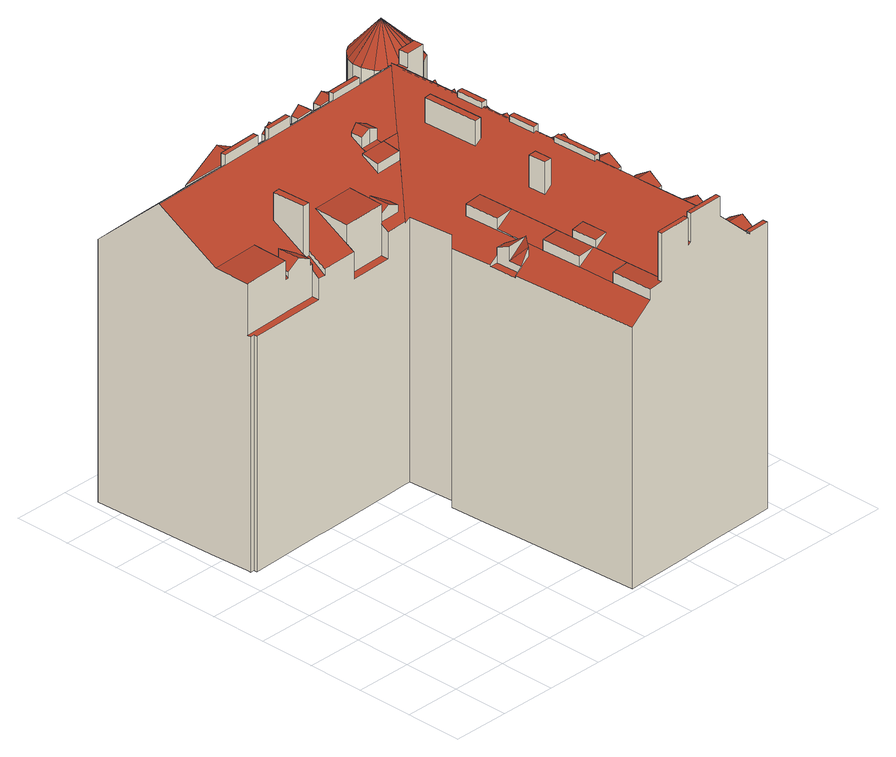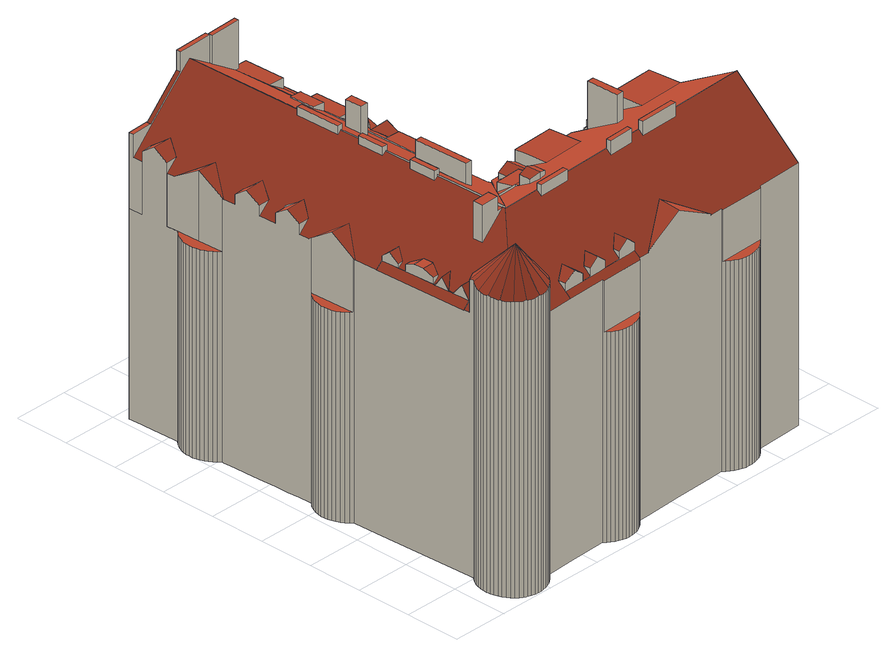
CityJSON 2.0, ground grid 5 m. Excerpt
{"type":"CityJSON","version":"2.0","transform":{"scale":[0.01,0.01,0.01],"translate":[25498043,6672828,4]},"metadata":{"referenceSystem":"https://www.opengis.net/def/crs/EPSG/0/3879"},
"CityObjects":{
"building1":{"type":"Building","attributes":{"dateOfConstruction":"1907-01-01","measuredHeight":29.6,"class":"Asuinkerrostalot","function":"Muut kerrostalot","usage":"Asuinrakennus","roofType":"2110;1000;2100;3900;3500","storeysAboveGround":5},"address":[{"Country":"Finland","Locality":"Helsinki","ThoroughfareNumber":"6","ThoroughfareName":"Laivastokatu","PostCode":"00160"}],"geometry":[{"type":"MultiSurface","lod":"2","boundaries":[[[0,1,2]],[[3,0,2]],[[4,5,6]],[[7,4,6]],[[8,9,10]],[[11,8,10]],[[12,13,14]],[[15,16,17]],[[17,16,18]],[[19,20,21]],[[21,20,22]],[[23,24,25]],[[25,24,26]],[[27,28,29]],[[29,28,30]],[[31,32,33]],[[34,35,36]],[[37,38,39]],[[40,41,26]],[[27,41,40]],[[42,43,44,45,46,47,48,49,50,51,52,53,54,55,56,57,58,59,60,61,62,63,64,65,66,67,68,69,70,71,72,73,74,75,76,77,78,79,80,81,82,83,84,85,86,87,88,89,90,91,92,93]],[[94,95,43,42]],[[96,97,98,99,100,101,102,103,104,105]],[[106,107,108,109,110,111,112,113,114,115,116,117,118,119,120,121]],[[46,122,123,124,48,125]],[[123,126,51,50,124]],[[127,128,129,130]],[[131,132,133,134]],[[135,136,137,138,139]],[[140,141,142]],[[143,144,145,146,63,62]],[[147,148,149,150]],[[151,152,153,154]],[[155,141,140]],[[156,157,65,158]],[[157,159,160,65]],[[161,162,163,164,165]],[[166,167,168,169,170,171,172,173,174,175,176,177,178,179,180]],[[181,182,183,184]],[[185,186,187,188,189,190,191,192,193,194,195,196,197,198,199,200]],[[201,202,203,204,205,206,207,208,209]],[[210,211,212,213,214,215]],[[216,217,218,219,220,221]],[[222,223,224,217,225]],[[226,222,225]],[[182,227,228,183]],[[229,230,231,232]],[[214,213,82,233,78]],[[230,234,235,231]],[[236,237,238,239]],[[240,241,242,243]],[[219,244,206,205,245,241,246]],[[247,248,249,245,250]],[[203,251,252,248,204]],[[253,254,255,256,251,257]],[[258,259,260,261,212]],[[262,263,264,265]],[[266,267,268,269,270]],[[271,272,273,274,275]],[[263,276,277,264]],[[278,279,280,281]],[[282,283,284,285]],[[286,287,288,289]],[[283,290,291,284]],[[292,293,294,295,296]],[[31,33,297,298,34,36]],[[299,300,301,302,303,304]],[[305,306,307,308,309,310]],[[311,312,313,314,315,316,317,318]],[[319,320,321,322]],[[2,323,324]],[[325,2,324]],[[326,2,325]],[[2,327,328,329,330,323]],[[331,332,2,326]],[[333,334,335,336]],[[2,337,338,339,340,327]],[[341,342,2,332]],[[3,2,342]],[[343,344,345,346,347,2]],[[348,349,350,351,343,2]],[[352,353,354,355,348,2]],[[1,356,352,2]],[[357,13,12]],[[358,359,360,361,362]],[[363,364,365,362]],[[366,367,368,369,363]],[[370,371,372,373]],[[374,375,370,373]],[[376,377,378,379,380]],[[381,382,383,376,380]],[[384,385,357,12,14,386]],[[15,17,18,387,384,386]],[[388,389,19,21,22,390]],[[391,392,393,388,390]],[[394,7,9,395,11,396,397,398,399,400,401,402,403,404,5]],[[405,406,407,408]],[[409,410,411,38]],[[37,409,38]],[[412,413,414,415,416,417,418,419,420,421,422,423,424,425,426,427]],[[428,429,430,431,432]],[[433,434,435,436]],[[180,437,166]],[[174,438,175]],[[439,440,441]],[[258,74,73,442,259]],[[442,73,72,443]],[[148,71,70,149]],[[150,61,60,147]],[[137,59,58,138]],[[139,55,54,135]],[[48,47,125]],[[125,47,46]],[[43,95,44]],[[444,98,97,445]],[[445,97,96,446]],[[121,447,448,106]],[[449,120,119,450]],[[450,119,118,451]],[[451,118,117,452]],[[452,117,116,453]],[[453,116,115,454]],[[454,115,114,455]],[[455,114,113,456]],[[456,113,112,457]],[[457,112,111,458]],[[458,111,110,459]],[[459,110,109,460]],[[460,109,108,461]],[[461,108,107,462]],[[48,124,49]],[[45,122,46]],[[49,124,50]],[[52,126,53]],[[463,130,129,464]],[[464,129,128,465]],[[466,127,130,463]],[[56,134,133,57]],[[57,133,132,58]],[[138,58,132,131,55,139]],[[55,131,134,56]],[[99,136,135,100]],[[467,140,142,468]],[[149,70,144,143,61,150]],[[61,143,62]],[[469,154,153,470]],[[470,153,152,471]],[[472,151,154,469]],[[473,155,140,467]],[[64,158,65]],[[65,160,66]],[[66,160,159,67]],[[259,442,260]],[[85,474,475,476,477,86]],[[478,479,480,481]],[[164,482,483,165]],[[484,485,486,487]],[[487,486,488,489]],[[200,178,177,185]],[[490,182,181,491]],[[491,181,184,437]],[[492,199,198,493]],[[493,198,197,494]],[[494,197,196,495]],[[495,196,195,496]],[[496,195,194,497]],[[497,194,193,498]],[[498,193,192,499]],[[499,192,191,500]],[[500,191,190,501]],[[501,190,189,502]],[[502,189,188,503]],[[503,188,187,504]],[[504,187,186,505]],[[161,209,208,162]],[[76,215,214,77,506]],[[212,211,74,258]],[[74,211,210,75]],[[75,210,215,76]],[[482,221,220,507]],[[507,220,219,508]],[[217,216,225]],[[217,224,244,218]],[[207,222,226,208]],[[509,228,227,510]],[[510,227,182,490]],[[79,232,231,80]],[[233,230,229,78]],[[78,229,232,79]],[[82,213,83]],[[77,214,78]],[[80,231,235,81]],[[81,235,234,82]],[[82,234,230,233]],[[511,239,238,512]],[[512,238,237,513]],[[514,236,239,511]],[[515,243,242,516]],[[241,240,246]],[[218,244,219]],[[205,250,245]],[[248,247,204]],[[204,247,250,205,517]],[[203,257,251]],[[202,253,257,203,518]],[[474,261,260]],[[519,263,262,520]],[[520,262,265,521]],[[522,249,270,269,523]],[[523,269,268,524]],[[524,268,267,252,525]],[[526,273,272,527]],[[254,271,275,255]],[[528,277,276,529]],[[529,276,263,519]],[[530,281,280,531]],[[531,280,279,532]],[[532,279,278,533]],[[533,278,281,530]],[[534,283,282,535]],[[535,282,285,536]],[[537,289,288,538]],[[538,288,287,539]],[[540,539,287,286,541]],[[541,286,289,537]],[[438,291,290,542]],[[542,290,283,534]],[[336,294,293,333]],[[543,292,296,544]],[[477,476,545,440]],[[332,441,440,545,546]],[[404,547,548,5]],[[5,548,6]],[[6,549,7]],[[549,550,551]],[[9,550,10]],[[10,552,11]],[[11,552,553,396]],[[361,554,362]],[[362,554,555,363]],[[363,555,366]],[[372,556,373]],[[373,556,374]],[[402,557,403]],[[558,302,301,559]],[[560,299,304,561]],[[562,308,307,563]],[[564,305,310,565]],[[566,316,315,567]],[[568,321,320,569]],[[297,319,322,298]],[[570,324,323,571]],[[572,325,324,570]],[[573,326,325,572]],[[571,323,330,574]],[[575,329,328,576]],[[331,326,573]],[[577,340,339,578]],[[578,339,338,579]],[[580,342,341]],[[581,3,342,580]],[[582,346,345,583]],[[583,345,344,584]],[[585,351,350,586]],[[586,350,349,587]],[[588,355,354,589]],[[589,354,353,590]],[[590,353,352,591]],[[591,352,356,592]],[[593,1,0,594]],[[594,0,3,581]],[[595,596,597,598]],[[361,360,599]],[[599,360,359,553]],[[365,358,362]],[[363,369,364]],[[600,368,367,601]],[[601,367,366]],[[602,371,603]],[[557,375,374]],[[604,386,14]],[[357,385,605]],[[606,387,18]],[[15,386,604]],[[607,390,22]],[[19,389,608]],[[609,393,610]],[[391,390,607]],[[334,405,408,335]],[[39,38,411]],[[611,410,409,612]],[[613,426,425,614]],[[614,425,424,615]],[[615,424,423,616]],[[616,423,422,617]],[[617,422,421,618]],[[618,421,420,619]],[[619,420,419,620]],[[620,419,418,621]],[[621,418,417,622]],[[622,417,416,623]],[[623,416,415,624]],[[624,415,414,625]],[[626,611,627,628]],[[628,627,629,630]],[[630,629,631,632]],[[632,631,633,634]],[[634,633,635,636]],[[636,635,637,638]],[[638,637,639,640]],[[640,639,641,642]],[[642,641,643,644]],[[644,643,645,646]],[[646,645,647,648]],[[648,647,649,650]],[[650,649,651,652]],[[652,651,653,654]],[[654,653,655,656]],[[657,658,659,660]],[[660,659,661,662]],[[663,664,665,666]],[[666,665,667,668]],[[669,670,671,672]],[[672,671,673,674]],[[644,646,648,650,652,654,656,675,676,677,678,679,680,681,682,683,684,685,686,687,688,689,484,487,489,690,691,692,693,694,444,445,446,695,696,697,433,436,698,699,449,450,451,452,453,454,455,456,457,458,459,460,461,462,700,701,702,703,704,705,706,707,492,493,494,495,496,497,498,499,500,501,502,503,504,505,708,709,710,711,575,576,712,577,578,579,713,714,657,660,662,715,716,717,718,719,595,598,720,721,722,663,666,668,723,669,672,674,724,582,583,584,725,585,586,587,726,588,589,590,591,592,727,728,729,730,731,732,613,614,615,616,617,618,619,620,621,622,623,624,625,733,734,735,736,737,738,739,740,741,742,626,628,630,632,634,636,638,640,642]],[[697,696,695,446,96,105,94,42,93,743,434,433]],[[744,745,746,747,748,749,32,31,36,35,476,475]],[[296,295,294,336,335,408,407,750,751,752,753,544]],[[687,686,685,684,683,682,681,680,679,430,429,406,405,334,333,293,292,543,527,272,271,254,253,202,201]],[[754,431,430,679,678,677,676,675,656,655,755,756,757,758]],[[387,606,608,389,388,393,609,411,410,611,626,742,741,740,739,738,737,736,735,734,382,381,605,385,384]],[[1,593,547,404,403,379,378,731,730,729,728,727,592,356]],[[105,104,103,102,101,100,135,54,53,126,123,122,45,44,95,94]],[[444,694,693,692,691,690,489,488,443,72,71,148,147,60,59,137,136,99,98]],[[93,759,91,760,89,88,761,86,477,513,237,236,514,471,152,151,472,465,128,127,466,743]],[[437,184,183,228,509,521,265,264,277,528,536,285,284,291,438,174,173,172,171,170,169,168,167,166]],[[762,468,142,141,155,473,180,179,706,705,704,703,702,701]],[[488,486,485,483,482,507,508,763,515,516,764,765,522,523,524,525,766,767,526,527,543,544,753,768,769,770,771,772,773,774,480,479,564,565,775,776,777,560,561,747,746,745,744,475,474,260,442,443],[531,532,533,530],[538,540,541,537]],[[435,778,447,121,120,449,699,698,436]],[[176,175,574,330,329,575,711,710,709]],[[146,145,144,70,69,156,158,64,63]],[[769,768,753,779,780,781,770]],[[689,688,687,201,209,161,165,483,485,484]],[[241,245,249,522,765,764,516,242]],[[772,771,313,312,311,318,774,773,782]],[[338,337,783,658,657,714,713,579]],[[365,364,369,368,600,399,398,784,785,553,359,358]],[[786,670,669,723,668,667]],[[787,432,431,754,788,30]],[[789,757,756,790,791,23]],[[734,733,625,414,413,383,382]],[[383,413,412,427,377,376]],[[377,427,426,613,732,731,378]],[[375,557,402,401,792,603,371,370]],[[11,395,793,9,8]],[[7,394,5,4]],[[588,726,587,349,348,355]],[[351,585,725,584,344,343]],[[347,346,582,724,674,673]],[[794,664,663,722,721,795]],[[796,795,721,720,598,597]],[[797,596,595,719,718,798]],[[799,800,798,718,717,716]],[[661,801,799,716,715,662]],[[328,327,340,577,712,576]],[[771,770,781,567,315,314,313]],[[318,317,316,566,481,480,774]],[[564,479,478,563,307,306,305]],[[310,309,308,562,802,775,565]],[[560,777,803,559,301,300,299]],[[304,303,302,558,748,747,561]],[[804,569,320,319,297,33]],[[298,322,321,568,805,34]],[[406,429,428,432,787,750,407]],[[37,791,790,806,612,409]],[[275,274,273,526,767,256,255]],[[525,252,267,266,270,249,248,807]],[[251,256,767,766,525,252]],[[763,508,219,246,240,243,515]],[[207,206,244,224,223,222]],[[163,162,208,226,225,216,221,482,164]],[[213,212,261,474,85,808,809,83]],[[176,709,708,505,186,185,177]],[[179,178,200,199,492,707,706]],[[776,775,802,810,803,777]],[[69,68,67,159,157,156]],[[762,701,700,462,107,106,448]],[[612,806,790,756,755,655,653,651,649,647,645,643,641,639,637,635,633,631,629,627,611]],[[27,29,30,788,754,758,811,41]],[[811,758,757,789,23,25,26,41]],[[347,673,671,670,786,2]],[[786,667,665,664,794,2]],[[794,795,796,597,596,797,798,800,2]],[[2,800,799,801,661,659,658,783,337]],[[35,34,805,568,569,804,33,32,749,748,558,559,803,810,802,562,563,478,481,566,567,781,780,779,753,752,751,750,787,30,28,27,40,26,24,23,791,37,39,411,609,610,392,391,607,22,20,19,608,606,18,16,15,604,14,13,357,605,381,380,379,403,557,374,556,372,602,603,600,601,366,555,554,361,599,553,552,10,550,549,6,548,547,593,594,581,580,341,545,476]],[[743,466,463,464,465,472,469,470,471,514,511,512,513,477,440,331,573,572,570,571,574,175,438,542,534,535,536,528,529,519,520,521,509,510,490,491,437,180,473,467,468,762,448,447,778,435,434]]],"semantics":{"surfaces":[{"type":"RoofSurface"},{"type":"WallSurface"},{"type":"GroundSurface"}],"values":[0,0,0,0,0,0,1,1,1,1,1,1,1,1,1,1,1,1,1,1,0,0,0,0,0,0,0,0,0,0,0,0,0,0,0,0,0,0,0,0,0,0,0,0,0,0,0,0,0,0,0,0,0,0,0,0,0,0,0,0,0,0,0,0,0,0,0,0,0,0,0,0,0,0,0,0,0,0,0,0,0,0,0,1,0,0,0,0,0,0,0,0,0,0,0,0,0,0,0,0,0,1,1,1,1,1,1,1,1,1,1,1,1,1,1,1,1,1,1,1,1,1,1,1,1,1,1,1,1,1,1,1,1,1,1,1,1,1,1,1,1,1,1,1,1,1,1,1,1,1,1,1,1,1,1,1,1,1,1,1,1,1,1,1,1,1,1,1,1,1,1,1,1,1,1,1,1,1,1,1,1,1,1,1,1,1,1,1,1,1,1,1,1,1,1,1,1,1,1,1,1,1,1,1,1,1,1,1,1,1,1,1,1,1,1,1,1,1,1,1,1,1,1,1,1,1,1,1,1,1,1,1,1,1,1,1,1,1,1,1,1,1,1,1,1,1,1,1,1,1,1,1,1,1,1,1,1,1,1,1,1,1,1,1,1,1,1,1,1,1,1,1,1,1,1,1,1,1,1,1,1,1,1,1,1,1,1,1,1,1,1,1,1,1,1,1,1,1,1,1,1,1,1,1,1,1,1,1,1,1,1,1,1,1,1,1,1,1,1,1,1,1,1,1,2,1,1,1,1,1,1,1,1,1,1,1,1,0,1,1,1,1,1,1,1,1,1,1,1,1,1,1,1,1,1,1,1,1,1,1,1,1,1,1,1,1,1,1,1,1,1,1,1,1,1,1,1,1,1,1,1,1,1,1,1,1,1,0,0,0,0,0,0,0,0,0]}}]}
},
"vertices":[
[3214,3401,2628],[3295,3446,2628],[3064,3696,2948],[3129,3397,2628],[3240,3310,2495],[3237,3390,2395],[3138,3306,2495],[3244,3230,2395],[3249,3121,2495],[3246,3189,2395],[3145,3107,2496],[3252,3054,2395],[3264,1770,2432],[3264,1770,2436],[3231,1715,2469],[3212,1617,2490],[3264,1533,2446],[3264,1533,2432],[3279,1534,2432],[3285,1378,2432],[3280,1378,2437],[3280,1378,2432],[3246,1316,2470],[3322,468,2432],[3317,468,2437],[3317,468,2432],[3283,405,2470],[3299,264,2461],[3329,223,2435],[3329,223,2432],[3332,223,2432],[2702,3125,2891],[2702,3125,2899],[2711,3125,2891],[2708,3215,2891],[2699,3214,2899],[2699,3214,2891],[3418,543,2342],[3243,796,2496],[3243,796,2492],[3245,336,2508],[3245,336,2513],[130,2575,2561],[557,2593,2561],[571,2287,2380],[605,2288,2380],[601,2385,2437],[601,2388,2439],[631,2416,2455],[714,2494,2499],[816,2417,2450],[841,2397,2438],[842,2395,2437],[846,2298,2380],[869,2299,2380],[865,2387,2432],[853,2681,2606],[914,2683,2606],[927,2389,2432],[934,2233,2339],[1257,2245,2338],[1254,2312,2378],[1240,2622,2562],[1625,2638,2562],[1634,2431,2439],[1726,2534,2498],[1833,2433,2436],[1837,2346,2384],[1734,2342,2384],[1638,2338,2384],[1638,2328,2378],[1641,2258,2337],[1828,2265,2336],[2171,2649,2555],[2165,2648,2555],[1928,2639,2555],[1922,2792,2645],[1965,2794,2645],[1963,2837,2671],[1959,2941,2733],[2040,2973,2750],[2125,2945,2731],[2130,2844,2671],[2132,2801,2645],[2158,2802,2645],[2314,2808,2645],[2698,3238,2890],[2341,3223,2890],[2047,3211,2890],[1564,3191,2890],[1330,3181,2890],[1203,3176,2890],[842,3161,2890],[106,3131,2890],[143,2269,2547],[571,2287,2547],[144,2232,2100],[177,2235,2100],[178,2206,2100],[872,2231,2100],[869,2299,2100],[846,2298,2100],[723,2293,2100],[605,2288,2100],[571,2287,2100],[143,2269,2100],[934,3784,1882],[919,3798,1882],[893,3818,1882],[864,3835,1882],[834,3849,1882],[803,3859,1882],[771,3865,1882],[738,3868,1882],[705,3866,1882],[673,3861,1882],[641,3852,1882],[611,3840,1882],[582,3824,1882],[555,3804,1882],[531,3782,1882],[520,3770,1882],[605,2288,2437],[723,2293,2504],[714,2494,2504],[601,2388,2437],[846,2298,2437],[842,3161,2975],[1203,3176,2975],[1202,3220,2975],[840,3205,2975],[865,2387,2850],[927,2389,2850],[914,2683,2850],[853,2681,2850],[869,2299,2332],[872,2231,2283],[934,2233,2283],[927,2389,2393],[865,2387,2393],[1397,3574,2540],[1411,3795,2540],[1061,3780,2348],[1254,2312,2547],[1638,2328,2547],[1638,2338,2547],[1634,2431,2552],[1257,2245,2100],[1641,2258,2100],[1638,2328,2100],[1254,2312,2100],[1330,3181,2973],[1564,3191,2973],[1563,3235,2973],[1328,3225,2973],[1761,3809,2347],[1638,2338,2444],[1734,2342,2497],[1634,2431,2444],[1837,2346,2444],[1833,2433,2444],[1866,1172,2299],[1935,1175,2299],[1930,1296,2299],[1925,1418,2299],[1852,1415,2299],[1857,3762,2378],[1938,3765,2378],[2026,3769,2378],[2190,3776,2378],[2267,3779,2378],[2351,3782,2378],[2438,3786,2378],[2525,3789,2378],[2632,3794,2378],[2630,3846,2335],[2272,3831,2334],[2263,3840,2326],[1864,3822,2326],[1857,3813,2334],[1855,3813,2335],[1859,3703,2449],[1943,3635,2515],[1938,3765,2515],[1857,3762,2449],[2263,3840,1882],[2249,3853,1882],[2224,3872,1882],[2197,3888,1882],[2169,3901,1882],[2139,3911,1882],[2108,3917,1882],[2076,3919,1882],[2045,3917,1882],[2014,3912,1882],[1983,3904,1882],[1954,3892,1882],[1927,3877,1882],[1901,3858,1882],[1878,3837,1882],[1864,3822,1882],[1929,33,2326],[2130,42,2470],[2115,412,2470],[2102,743,2470],[2087,1103,2470],[2080,1264,2470],[2010,1178,2417],[1935,1175,2364],[1866,1172,2314],[1928,2639,2637],[2165,2648,2637],[2158,2802,2663],[2132,2801,2663],[1965,2794,2663],[1922,2792,2663],[1930,1296,2491],[2103,1303,2491],[2113,1303,2491],[2077,1346,2469],[2015,1422,2430],[1925,1418,2430],[2010,1178,2497],[2080,1264,2497],[2113,1303,2497],[1930,1296,2366],[1935,1175,2366],[2029,3708,2449],[2026,3769,2449],[1963,2837,2767],[2046,2840,2805],[2040,2973,2805],[1959,2941,2767],[2046,2840,2672],[2130,2844,2767],[2125,2945,2767],[2047,3211,2950],[2341,3223,2950],[2339,3267,2950],[2045,3255,2950],[2069,1551,2563],[2225,1558,2573],[2213,1869,2573],[2056,1862,2563],[2113,1303,2492],[2243,1110,2573],[2069,1551,2470],[2102,743,2563],[2258,749,2573],[2250,955,2573],[2087,1103,2563],[2272,418,2573],[2259,726,2573],[2130,42,2563],[2258,47,2571],[2256,88,2571],[2285,90,2573],[2115,412,2563],[2165,2648,2547],[2171,2649,2547],[2219,2703,2586],[2314,2808,2663],[2192,3713,2449],[2273,3649,2515],[2267,3779,2515],[2190,3776,2449],[2258,749,2642],[2259,726,2642],[2375,731,2656],[2365,960,2656],[2250,955,2642],[2258,47,2992],[2548,59,2992],[2546,100,2992],[2285,90,2992],[2256,88,2992],[2353,3718,2449],[2351,3782,2449],[2414,1397,2964],[2485,1400,2964],[2479,1556,2964],[2408,1553,2964],[2441,3721,2449],[2530,3660,2515],[2525,3789,2515],[2438,3786,2449],[2480,2170,2964],[2540,2173,2964],[2522,2672,2964],[2462,2669,2964],[2635,3727,2449],[2632,3794,2449],[2583,61,3013],[2907,74,3013],[2905,116,3013],[2807,111,3013],[2581,102,3013],[2760,3128,2891],[2756,3217,2891],[2711,2322,2956],[2730,2322,2956],[2758,2324,2956],[2750,2569,2956],[2722,2568,2956],[2703,2567,2956],[2729,1809,2956],[2748,1810,2956],[2776,1812,2956],[2768,2053,2956],[2739,2052,2956],[2721,2051,2956],[2737,1567,2956],[2743,1411,2956],[2750,1204,2956],[2769,1205,2956],[2797,1206,2956],[2783,1610,2956],[2755,1609,2956],[2736,1608,2956],[2760,3128,3016],[2928,3134,3016],[2925,3224,3016],[2756,3217,3016],[2851,3830,2628],[2830,3766,2628],[2834,3681,2628],[2866,3579,2628],[2908,3898,2642],[2893,3882,2637],[2874,3856,2635],[2868,3856,2628],[2895,3537,2628],[2927,3490,2628],[2907,74,2843],[3241,88,2529],[3240,129,2529],[2905,116,2843],[2974,3947,2631],[2965,3943,2630],[2938,3925,2633],[2914,3905,2639],[2986,3447,2628],[3019,3424,2628],[3370,3715,2639],[3369,3730,2635],[3364,3762,2631],[3354,3794,2630],[3347,3811,2632],[3359,3604,2633],[3366,3632,2630],[3371,3664,2630],[3372,3697,2635],[3314,3512,2647],[3332,3540,2639],[3346,3569,2634],[3358,3600,2632],[3293,3487,2650],[3269,1770,2432],[3257,2941,2495],[3252,3039,2457],[3206,3037,2457],[3157,2948,2491],[3151,2937,2495],[3154,2846,2495],[3261,2850,2493],[3257,2941,2493],[3163,2834,2490],[3217,2761,2457],[3265,2763,2457],[3261,2850,2495],[3272,2604,2495],[3268,2696,2436],[3226,2695,2437],[3163,2600,2495],[3235,2529,2435],[3275,2531,2436],[3355,2096,2496],[3346,2310,2351],[3344,2312,2350],[3343,2321,2344],[3184,2108,2497],[3363,1869,2343],[3362,1890,2357],[3363,1892,2358],[3372,1657,2513],[3367,1774,2432],[3191,1650,2513],[3377,1538,2432],[3389,1254,2513],[3384,1382,2432],[3208,1246,2513],[3276,1157,2448],[3294,1134,2433],[3394,1139,2432],[3240,3310,2395],[3249,3121,2395],[3252,3039,2395],[3257,2941,2395],[3261,2850,2395],[3265,2763,2395],[3268,2696,2395],[3272,2604,2395],[3275,2531,2395],[3334,2533,2344],[3298,3392,2342],[3241,88,2543],[3436,96,2543],[3434,138,2543],[3240,129,2543],[3408,786,2496],[3400,1011,2353],[3399,1029,2341],[3355,2096,1882],[3363,1892,1882],[3384,1916,1882],[3404,1943,1882],[3419,1973,1882],[3432,2005,1882],[3440,2038,1882],[3444,2071,1882],[3445,2105,1882],[3441,2139,1882],[3434,2172,1882],[3423,2204,1882],[3408,2234,1882],[3390,2263,1882],[3368,2289,1882],[3346,2310,1882],[3434,138,1882],[3436,96,1882],[3439,96,1882],[3433,228,1882],[3431,228,1882],[80,3739,54],[80,3739,2335],[509,3757,2335],[509,3757,54],[1857,3762,2382],[2632,3794,2382],[2895,3537,2634],[2927,3490,2672],[2927,3490,2634],[2171,2649,2553],[1828,2265,2317],[178,2206,54],[177,2235,54],[144,2232,54],[520,3770,2323],[934,3784,2326],[531,3782,54],[555,3804,54],[582,3824,54],[611,3840,54],[641,3852,54],[673,3861,54],[705,3866,54],[738,3868,54],[771,3865,54],[803,3859,54],[834,3849,54],[864,3835,54],[893,3818,54],[919,3798,54],[840,3205,2853],[1202,3220,2853],[1203,3176,2893],[842,3161,2893],[1397,3574,2536],[1061,3780,2335],[1328,3225,2853],[1563,3235,2853],[1564,3191,2894],[1330,3181,2893],[1761,3809,2335],[2314,2808,2651],[2698,3238,2916],[2698,3238,2899],[2698,3238,2894],[2748,1810,2907],[2748,1810,2916],[2755,1609,2916],[2755,1609,2908],[1925,1418,2362],[1852,1415,2314],[1832,1788,54],[1832,1788,2308],[1906,1859,2359],[1906,1859,54],[1879,2267,2351],[1879,2267,54],[1943,3635,2501],[1859,3703,2436],[1878,3837,54],[1901,3858,54],[1927,3877,54],[1954,3892,54],[1983,3904,54],[2014,3912,54],[2045,3917,54],[2076,3919,54],[2108,3917,54],[2139,3911,54],[2169,3901,54],[2197,3888,54],[2224,3872,54],[2249,3853,54],[1965,2794,2626],[2015,1422,2422],[2077,1346,2461],[2026,3769,2382],[2029,3708,2438],[2045,3255,2853],[2339,3267,2854],[2341,3223,2894],[2047,3211,2894],[2056,1862,2459],[2213,1869,2563],[2087,1103,2468],[2115,412,2468],[2273,3649,2501],[2192,3713,2439],[2190,3776,2382],[2250,955,2566],[2365,960,2643],[2375,731,2644],[2259,726,2568],[2546,100,2744],[2548,59,2744],[2351,3782,2382],[2353,3718,2441],[2408,1553,2685],[2479,1556,2732],[2485,1400,2733],[2414,1397,2685],[2530,3660,2501],[2441,3721,2442],[2438,3786,2382],[2462,2669,2747],[2522,2672,2786],[2540,2173,2792],[2540,2173,2786],[2480,2170,2747],[2635,3727,2443],[2583,61,2767],[2581,102,2767],[2927,3490,2681],[2986,3447,2604],[3298,3392,2346],[3237,3390,2402],[3244,3230,2401],[3246,3189,2401],[3246,3189,2403],[3252,3054,2400],[3252,3039,2400],[3151,2937,2497],[3154,2846,2497],[3163,2600,2499],[3275,2531,2399],[2750,2569,2876],[2758,2324,2878],[2711,2322,2904],[2703,2567,2904],[2768,2053,2879],[2776,1812,2881],[2729,1809,2904],[2721,2051,2904],[2783,1610,2882],[2797,1206,2884],[2925,3224,2692],[2928,3134,2693],[2830,3766,2416],[2851,3830,2358],[2834,3681,2493],[2866,3579,2588],[2868,3856,2335],[2874,3856,54],[2893,3882,54],[2914,3905,54],[2938,3925,54],[2965,3943,54],[3019,3424,2599],[3129,3397,2500],[3354,3794,54],[3364,3762,54],[3369,3730,54],[3372,3697,54],[3371,3664,54],[3366,3632,54],[3358,3600,54],[3346,3569,54],[3332,3540,54],[3314,3512,54],[3293,3487,54],[3295,3446,2346],[3214,3401,2422],[3147,3975,54],[3147,3975,2626],[3178,3968,2626],[3178,3968,54],[3206,3037,2443],[3265,2763,2399],[3217,2761,2443],[3227,2695,2436],[3268,2696,2399],[3191,1650,2508],[3367,1774,2343],[3377,1538,2342],[3208,1246,2508],[3384,1382,2342],[3394,1139,2342],[3295,1134,2432],[3400,1011,1882],[3408,786,1882],[3368,2289,54],[3390,2263,54],[3408,2234,54],[3423,2204,54],[3434,2172,54],[3441,2139,54],[3445,2105,54],[3444,2071,54],[3440,2038,54],[3432,2005,54],[3419,1973,54],[3404,1943,54],[3384,1916,54],[3400,1011,54],[3424,989,1882],[3424,989,54],[3446,965,1882],[3446,965,54],[3465,938,1882],[3465,938,54],[3480,908,1882],[3480,908,54],[3493,878,1882],[3493,878,54],[3501,846,1882],[3501,846,54],[3507,814,1882],[3507,814,54],[3508,781,1882],[3508,781,54],[3506,748,1882],[3506,748,54],[3500,716,1882],[3500,716,54],[3490,684,1882],[3490,684,54],[3477,654,1882],[3477,654,54],[3460,625,1882],[3460,625,54],[3441,599,1882],[3441,599,54],[3418,575,1882],[3418,575,54],[2993,3957,54],[2993,3957,2626],[3022,3968,2623],[3022,3968,54],[3053,3975,2624],[3053,3975,54],[3236,3943,54],[3236,3943,2628],[3262,3925,2625],[3262,3925,54],[3286,3905,2626],[3286,3905,54],[3308,3880,54],[3308,3880,2625],[3326,3853,2625],[3326,3853,54],[3342,3824,2629],[3342,3824,54],[3420,546,54],[3423,472,54],[3428,344,54],[3433,228,54],[3439,96,54],[3436,96,54],[3241,88,54],[2907,74,54],[2583,61,54],[2548,59,54],[2258,47,54],[2130,42,54],[1929,33,54],[1866,1172,54],[1852,1415,54],[1828,2265,54],[1641,2258,54],[1257,2245,54],[934,2233,54],[872,2231,54],[143,2269,54],[130,2575,54],[106,3131,54],[519,3768,54],[520,3770,54],[934,3784,54],[942,3775,54],[1061,3780,54],[1411,3795,54],[1761,3809,54],[1855,3813,54],[1857,3813,54],[1864,3822,54],[2263,3840,54],[2272,3831,54],[2630,3846,54],[2868,3856,54],[2908,3898,54],[2974,3947,54],[2986,3953,54],[3077,3978,54],[3084,3979,54],[3101,3979,54],[3116,3979,54],[3134,3977,54],[3190,3963,54],[3208,3957,54],[3216,3953,54],[3293,3896,54],[3347,3811,54],[3370,3715,54],[3359,3604,54],[3295,3446,54],[3298,3392,54],[3334,2533,54],[3343,2321,54],[3344,2312,54],[3346,2310,54],[3363,1892,54],[3362,1890,54],[3363,1869,54],[3367,1774,54],[3372,1657,54],[3377,1538,54],[3384,1382,54],[3389,1254,54],[3394,1139,54],[3399,1029,54],[106,3131,2893],[2699,3214,2916],[2702,3125,2916],[2718,2680,2916],[2722,2568,2916],[2722,2568,2902],[2718,2680,2902],[3434,138,2342],[3240,129,2520],[2905,116,2826],[2807,111,2916],[3433,228,2432],[3420,546,1882],[3423,472,1882],[3423,472,2432],[3428,344,2513],[842,3161,2889],[1330,3181,2888],[2341,3223,2888],[942,3775,2335],[2069,1551,2460],[2225,1558,2564],[2243,1110,2566],[2272,418,2569],[2285,90,2570],[2787,680,2916],[2781,850,2916],[2769,1205,2916],[2750,1204,2904],[2743,1411,2904],[2737,1567,2904],[2736,1608,2904],[2739,2052,2916],[2735,2181,2916],[2730,2322,2916],[519,3768,2325],[2787,680,2913],[2781,850,2912],[2769,1205,2910],[2737,1567,2902],[2986,3953,2628],[3261,2850,2398],[3257,2941,2398],[3293,3896,2628],[3431,228,2342],[3431,228,2432],[3421,472,2432],[3421,472,1882],[3421,472,2342],[3272,2604,2398],[3249,3121,2390],[3216,3953,2633],[3208,3957,2630],[3190,3963,2628],[3134,3977,2628],[3116,3979,2630],[3084,3979,2629],[3101,3979,2634],[3077,3978,2628],[2739,2052,2905],[2730,2322,2904],[2760,3128,2847],[2756,3217,2847],[3418,543,1882],[2258,749,2564],[2314,2808,2624],[2158,2802,2624],[2735,2181,2904],[3426,343,2513]
]}
